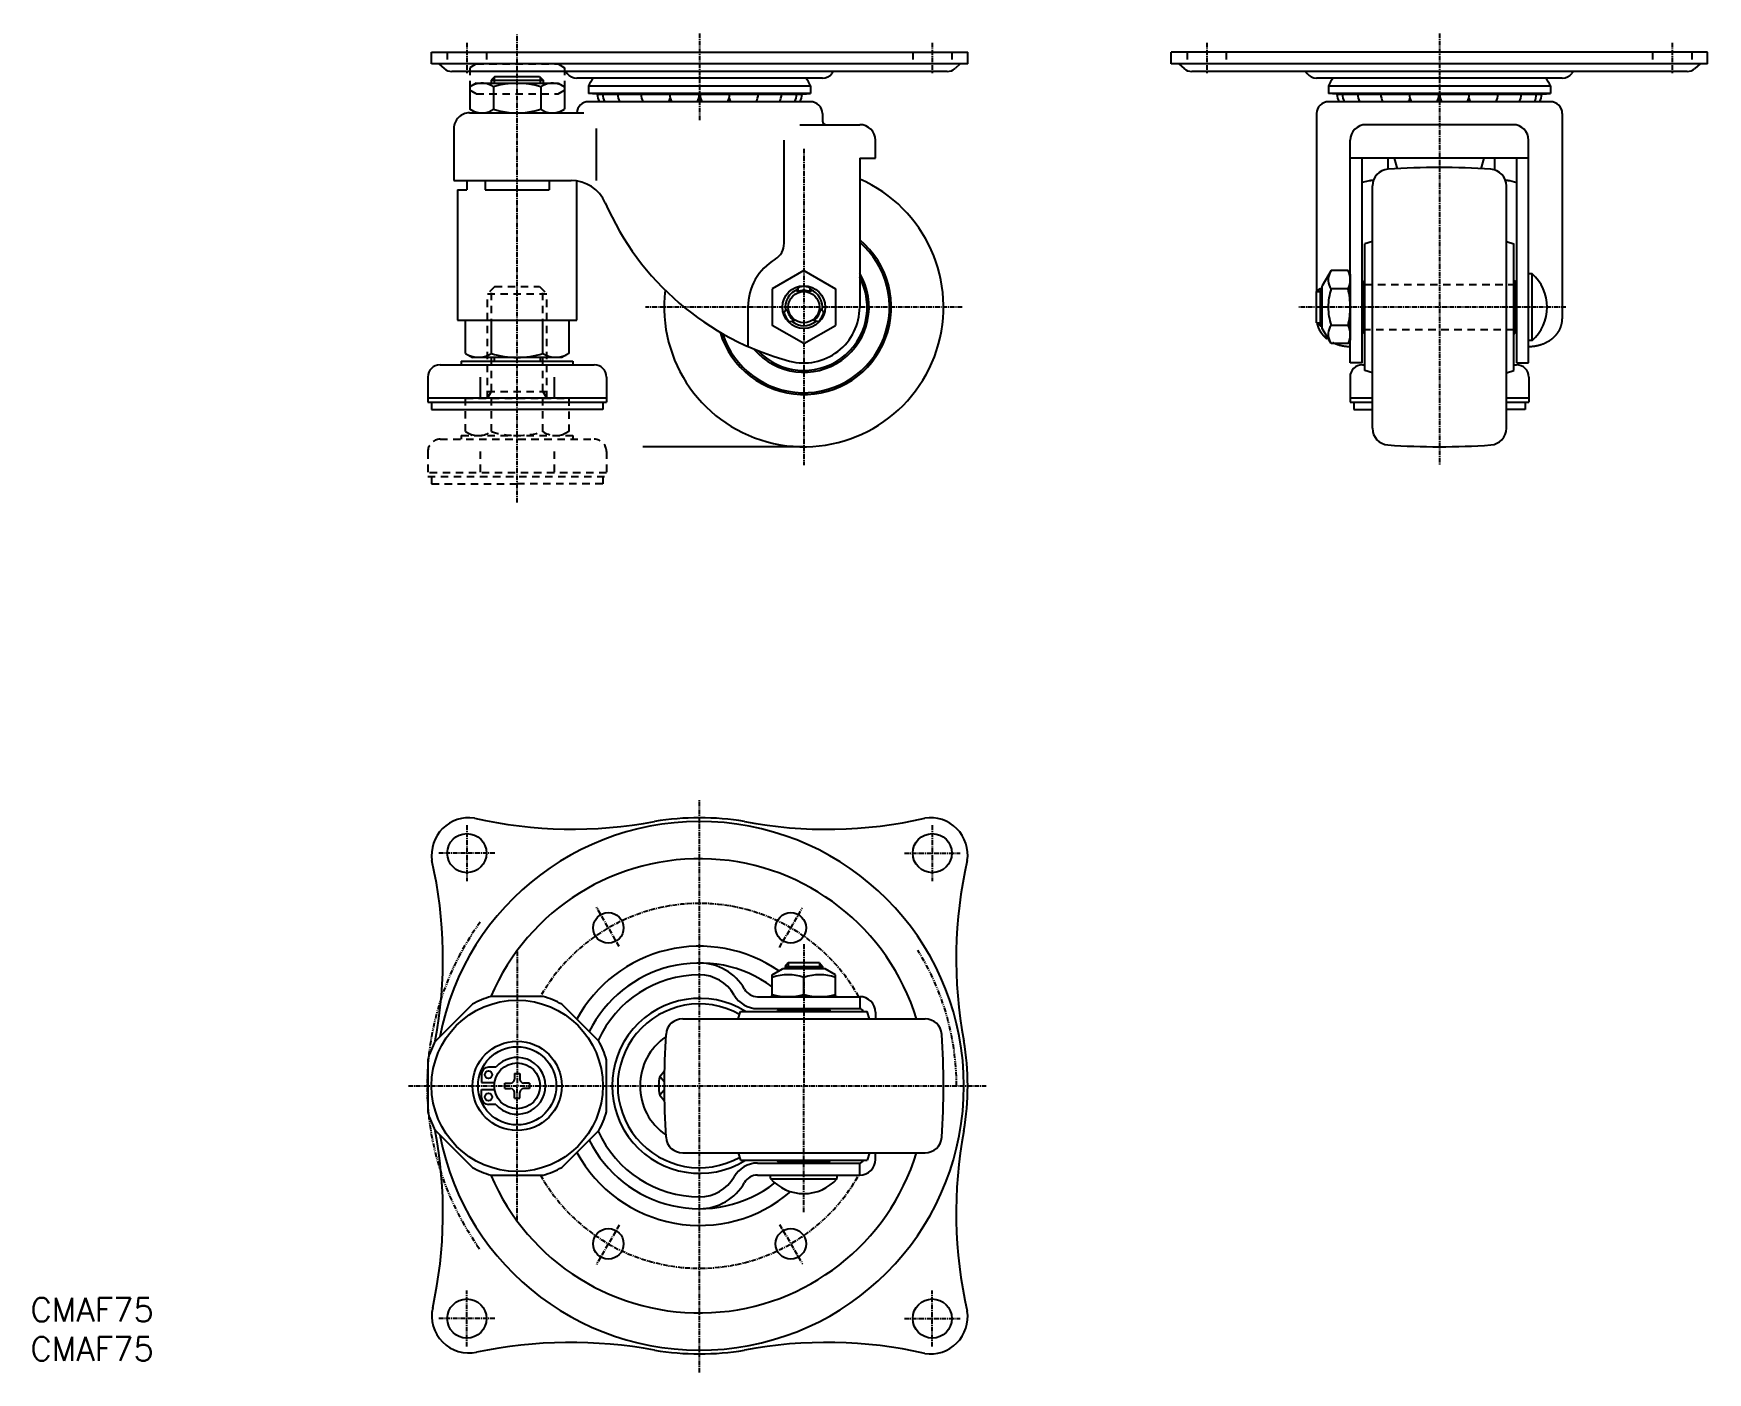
# Model space of a CAD drawing. Extents: x -66 to 383, y -109 to 250.
import ezdxf

# ---------------------------------------------------------------- set-up
doc = ezdxf.new("R2010")
doc.units = 0
for name, pattern in [('CENTER', [2, 1.25, -0.25, 0.25, -0.25]), ('DASHED', [3.5, 2, -1.5]), ('PHANTOM', [2.5, 1.25, -0.25, 0.25, -0.25, 0.25, -0.25])]:
    doc.linetypes.add(name, pattern=pattern)
doc.layers.get('0').update_dxf_attribs({"linetype": 'CONTINUOUS'})
doc.layers.add('CENTER', color=1, linetype='CENTER')
doc.styles.get("Standard").update_dxf_attribs({"font": 'txt.shx', "bigfont": 'bigfont.shx'})

msp = doc.modelspace()

# ---------------------------------------------------------------- linework, layer by layer
at = {"color": 7, "linetype": 'CONTINUOUS'}
for p, q in [((40.48, 242.27), (40.48, 245.47)), ((40.48, 245.47), (184.48, 245.47)), ((184.48, 242.27), (184.48, 245.47)), ((383.17, 245.47), (239.17, 245.47)), ((239.17, 242.27), (239.17, 245.47)), ((383.17, 242.27), (383.17, 245.47)), ((184.48, 242.27), (40.48, 242.27)), ((42.48, 242.27), (43.89, 241.05)), ((178.98, 240.27), (45.98, 240.27)), ((57.48, 238.93), (56.48, 237.93)), ((57.48, 238.93), (69.48, 238.93)), ((69.48, 238.93), (70.48, 237.93)), ((76.52, 240.27), (76.95, 239.71)), ((145.48, 238.47), (79.48, 238.47)), ((148.44, 240.27), (148.02, 239.71)), ((182.48, 242.27), (181.08, 241.05)), ((383.17, 242.27), (239.17, 242.27)), ((241.17, 242.27), (242.58, 241.05)), ((377.67, 240.27), (244.67, 240.27)), ((275.21, 240.27), (275.64, 239.71)), ((344.17, 238.47), (278.17, 238.47)), ((347.13, 240.27), (346.71, 239.71)), ((381.17, 242.27), (379.77, 241.05)), ((52.51, 237.13), (50.78, 236.13)), ((50.78, 236.13), (50.78, 230.13)), ((52.51, 237.13), (74.46, 237.13)), ((56.48, 237.93), (56.48, 237.13)), ((57.13, 236.13), (57.13, 230.13)), ((69.83, 236.13), (69.83, 230.13)), ((70.48, 237.93), (70.48, 237.13)), ((74.46, 237.13), (74.48, 237.13)), ((74.46, 237.13), (76.19, 236.13)), ((76.19, 236.13), (76.19, 230.13)), ((82.68, 236.43), (142.28, 236.43)), ((82.68, 236.43), (82.68, 234.32)), ((142.28, 234.32), (82.68, 234.32)), ((84.79, 234.17), (82.68, 234.32)), ((84.79, 234.17), (140.17, 234.17)), ((140.17, 234.17), (142.28, 234.32)), ((142.28, 236.43), (142.28, 234.32)), ((281.37, 236.43), (340.97, 236.43)), ((281.37, 236.43), (281.37, 234.32)), ((340.97, 234.32), (281.37, 234.32)), ((283.48, 234.17), (281.37, 234.32)), ((283.48, 234.17), (338.86, 234.17)), ((338.86, 234.17), (340.97, 234.32)), ((340.97, 236.43), (340.97, 234.32)), ((52.51, 229.13), (50.78, 230.13)), ((74.46, 229.13), (76.19, 230.13)), ((142.28, 232.13), (82.68, 232.13)), ((104.72, 232.63), (104.42, 232.63)), ((112.88, 232.63), (112.09, 232.63)), ((112.48, 233.17), (112.26, 233.17)), ((112.48, 233.17), (112.71, 233.17)), ((120.55, 232.63), (120.25, 232.63)), ((340.97, 232.13), (281.37, 232.13)), ((303.4, 232.63), (303.11, 232.63)), ((311.57, 232.63), (310.78, 232.63)), ((311.17, 233.17), (310.95, 233.17)), ((311.17, 233.17), (311.39, 233.17)), ((319.24, 232.63), (318.94, 232.63)), ((46.48, 224.97), (46.48, 210.97)), ((50.68, 229.13), (81.41, 229.13)), ((84.82, 210.97), (84.82, 224.97)), ((139.39, 225.97), (155.48, 225.97)), ((145.48, 228.93), (145.48, 226.97)), ((278.17, 228.93), (278.17, 181.19)), ((330.92, 225.97), (291.42, 225.97)), ((344.17, 228.93), (344.17, 173.79)), ((135.19, 194.11), (135.19, 221.77)), ((159.68, 216.97), (159.68, 221.77)), ((287.22, 161.97), (287.22, 221.77)), ((335.12, 161.97), (335.12, 221.77)), ((155.48, 216.97), (155.48, 176.97)), ((155.48, 216.97), (159.68, 216.97)), ((335.12, 216.97), (287.22, 216.97)), ((290.42, 161.97), (290.42, 216.97)), ((297.37, 213.99), (297.37, 216.97)), ((299.93, 214.15), (299.13, 216.97)), ((322.41, 214.15), (323.22, 216.97)), ((325.97, 216.97), (325.97, 213.92)), ((331.92, 161.97), (331.92, 216.97)), ((46.48, 210.97), (77.98, 210.97)), ((47.48, 208.47), (47.48, 173.47)), ((47.48, 208.47), (49.98, 208.47)), ((49.98, 210.97), (49.98, 208.47)), ((54.9, 210.97), (54.9, 208.47)), ((54.9, 208.47), (72.07, 208.47)), ((72.07, 210.97), (72.07, 208.47)), ((79.48, 173.47), (79.48, 210.85)), ((293.17, 144.43), (293.17, 209.5)), ((329.17, 144.43), (329.17, 209.5)), ((293.17, 194.63), (291.17, 193.97)), ((291.17, 159.97), (291.17, 193.97)), ((329.17, 194.63), (331.17, 193.97)), ((331.17, 159.97), (331.17, 193.97)), ((140.48, 186.78), (131.98, 181.87)), ((140.48, 186.78), (148.98, 181.87)), ((282.07, 186.78), (279.72, 182.72)), ((286.64, 186.78), (282.07, 186.78)), ((287.22, 185.78), (286.64, 186.78)), ((287.22, 185.78), (287.22, 168.16)), ((336.09, 185.93), (335.12, 185.93)), ((336.12, 168.02), (336.12, 185.91)), ((131.98, 181.87), (131.98, 172.06)), ((138.73, 181.65), (138.98, 182.26)), ((138.98, 182.26), (138.73, 181.11)), ((138.73, 181.11), (138.73, 181.65)), ((141.98, 182.26), (142.23, 181.65)), ((141.98, 182.26), (142.23, 181.11)), ((142.23, 181.65), (142.23, 181.11)), ((148.98, 181.87), (148.98, 172.06)), ((278.12, 181.15), (279.12, 181.97)), ((278.12, 172.78), (278.12, 181.15)), ((279.12, 181.97), (279.12, 171.97)), ((279.12, 181.97), (279.72, 181.97)), ((279.72, 171.22), (279.72, 182.72)), ((286.64, 181.87), (282.07, 181.87)), ((290.42, 182.97), (290.67, 182.97)), ((290.67, 183.77), (290.92, 184.02)), ((290.67, 170.17), (290.67, 183.77)), ((291.17, 184.02), (290.92, 184.02)), ((331.17, 184.02), (331.42, 184.02)), ((331.67, 183.77), (331.42, 184.02)), ((331.67, 170.17), (331.67, 183.77)), ((331.67, 182.97), (331.92, 182.97)), ((125.48, 176.97), (125.48, 166.39)), ((135.15, 175.62), (136.02, 176.41)), ((135.15, 175.62), (135.55, 176.14)), ((135.55, 176.14), (136.02, 176.41)), ((144.95, 176.41), (145.41, 176.14)), ((145.82, 175.62), (144.95, 176.41)), ((145.41, 176.14), (145.82, 175.62)), ((47.48, 173.47), (79.48, 173.47)), ((49.63, 164.54), (49.63, 173.47)), ((56.56, 164.54), (56.56, 173.47)), ((70.41, 164.54), (70.41, 173.47)), ((77.34, 173.47), (77.34, 164.54)), ((140.48, 167.15), (131.98, 172.06)), ((136.65, 173.02), (137.77, 173.38)), ((137.3, 173.11), (136.65, 173.02)), ((137.77, 173.38), (137.3, 173.11)), ((140.48, 167.15), (148.98, 172.06)), ((143.66, 173.11), (143.2, 173.38)), ((144.32, 173.02), (143.2, 173.38)), ((144.32, 173.02), (143.66, 173.11)), ((278.12, 172.78), (279.12, 171.97)), ((279.12, 171.97), (279.72, 171.97)), ((282.07, 167.15), (279.72, 171.22)), ((286.64, 172.06), (282.07, 172.06)), ((290.67, 170.97), (290.42, 170.97)), ((331.92, 170.97), (331.67, 170.97)), ((286.64, 167.15), (282.07, 167.15)), ((287.22, 168.16), (286.64, 167.15)), ((290.67, 170.17), (290.92, 169.92)), ((291.17, 169.92), (290.92, 169.92)), ((331.17, 169.92), (331.42, 169.92)), ((331.67, 170.17), (331.42, 169.92)), ((336.09, 168), (335.12, 168)), ((48.48, 162.47), (78.48, 162.47)), ((48.48, 162.47), (48.48, 161.47)), ((49.63, 164.54), (51.48, 163.47)), ((75.48, 163.47), (51.48, 163.47)), ((57.33, 163.47), (57.33, 162.47)), ((69.63, 163.47), (69.63, 162.47)), ((77.34, 164.54), (75.48, 163.47)), ((78.48, 162.47), (78.48, 161.47)), ((290.42, 161.97), (287.22, 161.97)), ((331.92, 161.97), (335.12, 161.97)), ((39.48, 158.17), (39.48, 151.47)), ((42.78, 161.47), (84.18, 161.47)), ((53.54, 158.17), (53.54, 152.47)), ((73.42, 158.17), (73.42, 152.47)), ((87.48, 158.17), (87.48, 151.47)), ((287.17, 158.17), (287.17, 151.47)), ((290.47, 161.47), (291.17, 161.47)), ((293.17, 159.3), (291.17, 159.97)), ((329.17, 159.3), (331.17, 159.97)), ((331.17, 161.47), (331.87, 161.47)), ((335.17, 158.17), (335.17, 151.47)), ((87.48, 152.47), (39.48, 152.47)), ((39.48, 151.47), (87.48, 151.47)), ((40.48, 151.47), (40.48, 149.47)), ((40.48, 149.47), (63.48, 149.47)), ((86.46, 149.47), (63.48, 149.47)), ((86.46, 151.47), (86.46, 149.47)), ((293.17, 152.47), (287.17, 152.47)), ((287.17, 151.47), (293.17, 151.47)), ((288.17, 151.47), (288.17, 149.47)), ((288.17, 149.47), (293.17, 149.47)), ((335.17, 152.47), (329.17, 152.47)), ((329.17, 151.47), (335.17, 151.47)), ((334.17, 149.47), (329.17, 149.47)), ((334.17, 151.47), (334.17, 149.47)), ((140.48, 139.47), (97.26, 139.47)), ((136.3, 0.85), (135.48, -0.15)), ((144.67, 0.85), (136.3, 0.85)), ((144.67, 0.85), (145.48, -0.15)), ((131.98, -2.34), (134.73, -0.75)), ((131.98, -8.25), (131.98, -2.34)), ((146.23, -0.75), (134.73, -0.75)), ((135.48, -0.15), (145.48, -0.15)), ((135.48, -0.15), (135.48, -0.75)), ((140.48, -7.67), (140.48, -3.1)), ((145.48, -0.15), (145.48, -0.75)), ((148.98, -2.34), (146.23, -0.75)), ((148.98, -8.25), (148.98, -2.34)), ((128.02, -8.25), (155.48, -8.25)), ((149.45, -8.25), (131.51, -8.25)), ((155.48, -8.25), (155.48, -11.45)), ((122.82, -14.2), (123.48, -12.2)), ((123.48, -12.2), (157.48, -12.2)), ((128.02, -11.45), (155.48, -11.45)), ((133.68, -11.7), (133.43, -11.95)), ((133.43, -12.2), (133.43, -11.95)), ((133.68, -11.7), (147.28, -11.7)), ((134.48, -11.45), (134.48, -11.7)), ((134.48, -11.45), (134.48, -11.7)), ((146.48, -11.45), (146.48, -11.7)), ((146.48, -11.45), (146.48, -11.7)), ((146.48, -11.45), (146.48, -11.7)), ((146.48, -11.45), (146.48, -11.7)), ((147.28, -11.7), (147.53, -11.95)), ((147.53, -12.2), (147.53, -11.95)), ((158.15, -14.2), (157.48, -12.2)), ((159.68, -12.45), (159.68, -14.2)), ((107.95, -14.2), (173.02, -14.2)), ((53.92, -29.08), (53.92, -31.27)), ((53.92, -31.27), (57.41, -31.27)), ((57.73, -27.2), (55.8, -27.2)), ((60.18, -31.45), (61.73, -31.45)), ((60.18, -32.95), (60.18, -31.45)), ((62.73, -28.9), (62.73, -30.45)), ((62.73, -28.9), (64.23, -28.9)), ((64.23, -28.9), (64.23, -30.45)), ((66.78, -31.45), (65.23, -31.45)), ((66.78, -31.45), (66.78, -32.95)), ((101.77, -29.7), (103.01, -28.28)), ((102.99, -31.08), (101.77, -29.7)), ((103.03, -28.11), (103.01, -28.28)), ((103.01, -28.28), (103.02, -28.28)), ((53.92, -33.14), (57.41, -33.14)), ((53.92, -35.33), (53.92, -33.14)), ((60.18, -32.95), (61.73, -32.95)), ((62.73, -35.5), (62.73, -33.95)), ((62.73, -35.5), (64.23, -35.5)), ((64.23, -35.5), (64.23, -33.95)), ((66.78, -32.95), (65.23, -32.95)), ((102.99, -33.33), (101.77, -34.7)), ((101.77, -34.7), (103.01, -36.13)), ((57.73, -37.2), (55.8, -37.2)), ((103.01, -36.13), (103.02, -36.12)), ((103.03, -36.3), (103.01, -36.13)), ((107.95, -50.2), (173.02, -50.2)), ((122.82, -50.2), (123.48, -52.2)), ((123.48, -52.2), (157.48, -52.2)), ((128.02, -52.95), (155.48, -52.95)), ((133.43, -52.2), (133.43, -52.45)), ((133.68, -52.7), (133.43, -52.45)), ((133.68, -52.7), (147.28, -52.7)), ((134.48, -52.95), (134.48, -52.7)), ((134.48, -52.95), (134.48, -52.7)), ((146.48, -52.95), (146.48, -52.7)), ((146.48, -52.95), (146.48, -52.7)), ((146.48, -52.95), (146.48, -52.7)), ((146.48, -52.95), (146.48, -52.7)), ((147.28, -52.7), (147.53, -52.45)), ((147.53, -52.2), (147.53, -52.45)), ((155.48, -56.15), (155.48, -52.95)), ((158.15, -50.2), (157.48, -52.2)), ((159.68, -51.95), (159.68, -50.2)), ((128.02, -56.15), (155.48, -56.15)), ((131.51, -57.13), (131.51, -56.15)), ((131.54, -57.15), (149.43, -57.15)), ((149.45, -57.13), (149.45, -56.15))]:
    msp.add_line(p, q, dxfattribs=at)
at = {"color": 3, "linetype": 'DASHED'}
for p, q in [((44.73, 245.47), (44.73, 242.27)), ((55.23, 245.47), (55.23, 242.27)), ((169.73, 245.47), (169.73, 242.27)), ((180.23, 245.47), (180.23, 242.27)), ((243.42, 245.47), (243.42, 242.27)), ((253.92, 245.47), (253.92, 242.27)), ((368.42, 245.47), (368.42, 242.27)), ((378.92, 245.47), (378.92, 242.27)), ((52.51, 242.27), (50.78, 241.27)), ((50.78, 241.27), (50.78, 235.26)), ((52.51, 242.27), (74.46, 242.27)), ((74.46, 242.27), (76.19, 241.27)), ((76.19, 241.27), (76.19, 235.26)), ((52.51, 234.27), (50.78, 235.26)), ((52.51, 234.27), (74.46, 234.27)), ((74.46, 234.27), (76.19, 235.26)), ((57.48, 182.47), (55.48, 180.47)), ((71.48, 180.47), (55.48, 180.47)), ((55.48, 152.47), (55.48, 180.47)), ((56.57, 154.34), (56.57, 181.55)), ((57.48, 182.47), (69.48, 182.47)), ((69.48, 182.47), (71.48, 180.47)), ((70.4, 154.34), (70.4, 181.55)), ((71.48, 152.47), (71.48, 180.47)), ((331.67, 182.97), (290.67, 182.97)), ((290.67, 170.97), (331.67, 170.97)), ((55.48, 154.34), (71.48, 154.34)), ((55.48, 152.47), (56.57, 154.34)), ((71.48, 152.47), (70.4, 154.34)), ((49.63, 152.47), (77.34, 152.47)), ((49.63, 143.54), (49.63, 152.47)), ((56.56, 143.54), (56.56, 152.47)), ((70.41, 143.54), (70.41, 152.47)), ((77.34, 152.47), (77.34, 143.54)), ((42.78, 141.47), (84.18, 141.47)), ((48.48, 142.47), (78.48, 142.47)), ((48.48, 142.47), (48.48, 141.47)), ((49.63, 143.54), (51.48, 142.47)), ((77.34, 143.54), (75.48, 142.47)), ((78.48, 142.47), (78.48, 141.47)), ((39.48, 138.17), (39.48, 131.47)), ((53.54, 138.17), (53.54, 132.47)), ((73.42, 138.17), (73.42, 132.47)), ((87.48, 138.17), (87.48, 131.47)), ((87.48, 132.47), (39.48, 132.47)), ((39.48, 131.47), (87.48, 131.47)), ((40.5, 131.47), (40.5, 129.47)), ((86.46, 131.47), (86.46, 129.47)), ((40.5, 129.47), (63.48, 129.47)), ((86.46, 129.47), (63.48, 129.47))]:
    msp.add_line(p, q, dxfattribs=at)
at = {"color": 3, "linetype": 'CONTINUOUS'}
for p, q in [((57.3, 238.74), (57.3, 237.13)), ((69.67, 238.74), (69.67, 237.13)), ((56.48, 237.93), (70.48, 237.93)), ((278.12, 181.15), (279.72, 181.15)), ((278.12, 172.78), (279.72, 172.78)), ((140.48, 139.47), (97.26, 139.47)), ((136.3, 0.85), (136.3, -0.75)), ((144.67, 0.85), (144.67, -0.75))]:
    msp.add_line(p, q, dxfattribs=at)
at = {"color": 7, "linetype": 'CONTINUOUS'}
for points in [[(70.48, -8.2), (56.48, -8.2)], [(51.46, -10.28), (41.56, -20.18)], [(85.4, -20.18), (75.5, -10.28)], [(39.48, -25.2), (39.48, -39.2)], [(87.48, -39.2), (87.48, -25.2)], [(41.56, -44.22), (51.46, -54.12)], [(75.5, -54.12), (85.4, -44.22)], [(56.48, -56.2), (70.48, -56.2)]]:
    msp.add_lwpolyline(points, dxfattribs=at)
for points in [[(293.42, 210.97, 0), (293.24, 210.97, 0), (293.23, 210.97, 0), (293.23, 210.97, 0), (293.22, 210.97, 0), (293.21, 210.97, 0), (293.2, 210.97, 0), (293.2, 210.97, 0), (293.19, 210.97, 0), (293.18, 210.97, 0), (293.17, 210.97, 0), (293.17, 210.97, 0), (293.16, 210.97, 0), (293.15, 210.97, 0), (293.14, 210.97, 0), (293.13, 210.97, 0), (293.13, 210.97, 0), (293.12, 210.97, 0), (293.11, 210.97, 0), (293.11, 210.97, 0), (293.1, 210.97, 0), (293.09, 210.97, 0), (293.08, 210.97, 0), (293.07, 210.97, 0), (293.07, 210.96, 0), (293.06, 210.96, 0), (293.05, 210.96, 0), (293.04, 210.96, 0), (293.04, 210.96, 0), (293.03, 210.96, 0), (293.02, 210.96, 0), (293.01, 210.96, 0), (293.01, 210.96, 0), (293, 210.96, 0), (292.99, 210.96, 0), (292.98, 210.96, 0), (292.98, 210.96, 0), (292.97, 210.96, 0), (292.96, 210.96, 0), (292.95, 210.96, 0), (292.94, 210.96, 0), (292.94, 210.96, 0), (292.93, 210.96, 0), (292.92, 210.96, 0), (292.92, 210.96, 0), (292.91, 210.96, 0), (292.9, 210.96, 0), (292.89, 210.96, 0), (292.88, 210.96, 0), (292.88, 210.95, 0), (292.87, 210.95, 0), (292.86, 210.95, 0), (292.85, 210.95, 0), (292.85, 210.95, 0), (292.84, 210.95, 0), (292.83, 210.95, 0), (292.82, 210.95, 0), (292.82, 210.95, 0), (292.81, 210.95, 0), (292.8, 210.95, 0), (292.79, 210.95, 0), (292.79, 210.95, 0), (292.78, 210.94, 0), (292.77, 210.94, 0), (292.76, 210.94, 0), (292.75, 210.94, 0), (292.75, 210.94, 0), (292.74, 210.94, 0), (292.73, 210.94, 0), (292.73, 210.94, 0), (292.72, 210.94, 0), (292.71, 210.94, 0), (292.7, 210.94, 0), (292.69, 210.94, 0), (292.69, 210.94, 0), (292.68, 210.93, 0), (292.67, 210.93, 0), (292.66, 210.93, 0), (292.66, 210.93, 0), (292.65, 210.93, 0), (292.64, 210.93, 0), (292.63, 210.93, 0), (292.63, 210.93, 0), (292.62, 210.93, 0), (292.61, 210.92, 0), (292.6, 210.92, 0), (292.6, 210.92, 0), (292.59, 210.92, 0), (292.58, 210.92, 0), (292.57, 210.92, 0), (292.56, 210.92, 0), (292.56, 210.92, 0), (292.55, 210.91, 0), (292.54, 210.91, 0), (292.54, 210.91, 0), (292.53, 210.91, 0), (292.52, 210.91, 0), (292.51, 210.91, 0), (292.5, 210.91, 0), (292.5, 210.9, 0), (292.49, 210.9, 0), (292.48, 210.9, 0), (292.47, 210.9, 0), (292.47, 210.9, 0), (292.46, 210.9, 0), (292.45, 210.9, 0), (292.44, 210.9, 0), (292.44, 210.89, 0), (292.43, 210.89, 0), (292.42, 210.89, 0), (292.41, 210.89, 0), (292.41, 210.89, 0), (292.4, 210.89, 0), (292.39, 210.88, 0), (292.38, 210.88, 0), (292.38, 210.88, 0), (292.37, 210.88, 0), (292.36, 210.88, 0), (292.35, 210.88, 0), (292.35, 210.88, 0), (292.34, 210.87, 0), (292.33, 210.87, 0), (292.32, 210.87, 0), (292.31, 210.87, 0), (292.31, 210.87, 0), (292.3, 210.86, 0), (292.29, 210.86, 0), (292.29, 210.86, 0), (290.42, 210.4, 0)], [(331.92, 210.33, 0), (330.06, 210.86, 0), (330.05, 210.86, 0), (330.04, 210.86, 0), (330.04, 210.87, 0), (330.03, 210.87, 0), (330.02, 210.87, 0), (330.01, 210.87, 0), (330.01, 210.87, 0), (330, 210.88, 0), (329.99, 210.88, 0), (329.98, 210.88, 0), (329.98, 210.88, 0), (329.97, 210.88, 0), (329.96, 210.88, 0), (329.95, 210.88, 0), (329.95, 210.89, 0), (329.94, 210.89, 0), (329.93, 210.89, 0), (329.92, 210.89, 0), (329.92, 210.89, 0), (329.91, 210.89, 0), (329.9, 210.9, 0), (329.89, 210.9, 0), (329.88, 210.9, 0), (329.88, 210.9, 0), (329.87, 210.9, 0), (329.86, 210.9, 0), (329.86, 210.9, 0), (329.85, 210.9, 0), (329.84, 210.91, 0), (329.83, 210.91, 0), (329.82, 210.91, 0), (329.82, 210.91, 0), (329.81, 210.91, 0), (329.8, 210.91, 0), (329.79, 210.91, 0), (329.79, 210.92, 0), (329.78, 210.92, 0), (329.77, 210.92, 0), (329.76, 210.92, 0), (329.76, 210.92, 0), (329.75, 210.92, 0), (329.74, 210.92, 0), (329.73, 210.92, 0), (329.73, 210.93, 0), (329.72, 210.93, 0), (329.71, 210.93, 0), (329.7, 210.93, 0), (329.69, 210.93, 0), (329.69, 210.93, 0), (329.68, 210.93, 0), (329.67, 210.93, 0), (329.67, 210.93, 0), (329.66, 210.94, 0), (329.65, 210.94, 0), (329.64, 210.94, 0), (329.63, 210.94, 0), (329.63, 210.94, 0), (329.62, 210.94, 0), (329.61, 210.94, 0), (329.6, 210.94, 0), (329.6, 210.94, 0), (329.59, 210.94, 0), (329.58, 210.94, 0), (329.57, 210.94, 0), (329.57, 210.94, 0), (329.56, 210.95, 0), (329.55, 210.95, 0), (329.54, 210.95, 0), (329.54, 210.95, 0), (329.53, 210.95, 0), (329.52, 210.95, 0), (329.51, 210.95, 0), (329.5, 210.95, 0), (329.5, 210.95, 0), (329.49, 210.95, 0), (329.48, 210.95, 0), (329.48, 210.95, 0), (329.47, 210.95, 0), (329.46, 210.96, 0), (329.45, 210.96, 0), (329.44, 210.96, 0), (329.44, 210.96, 0), (329.43, 210.96, 0), (329.42, 210.96, 0), (329.41, 210.96, 0), (329.41, 210.96, 0), (329.4, 210.96, 0), (329.39, 210.96, 0), (329.38, 210.96, 0), (329.38, 210.96, 0), (329.37, 210.96, 0), (329.36, 210.96, 0), (329.35, 210.96, 0), (329.35, 210.96, 0), (329.34, 210.96, 0), (329.33, 210.96, 0), (329.32, 210.96, 0), (329.31, 210.96, 0), (329.31, 210.96, 0), (329.3, 210.96, 0), (329.29, 210.96, 0), (329.29, 210.96, 0), (329.28, 210.96, 0), (329.27, 210.97, 0), (329.26, 210.97, 0), (329.25, 210.97, 0), (329.25, 210.97, 0), (329.24, 210.97, 0), (329.23, 210.97, 0), (329.22, 210.97, 0), (329.22, 210.97, 0), (329.21, 210.97, 0), (329.2, 210.97, 0), (329.19, 210.97, 0), (329.19, 210.97, 0), (329.18, 210.97, 0), (329.17, 210.97, 0), (329.16, 210.97, 0), (329.16, 210.97, 0), (329.15, 210.97, 0), (329.14, 210.97, 0), (329.13, 210.97, 0), (329.12, 210.97, 0), (329.12, 210.97, 0), (329.11, 210.97, 0), (329.1, 210.97, 0), (328.93, 210.97, 0)], [(278.28, 172.65, 0), (278.29, 172.62, 0), (278.3, 172.58, 0), (278.3, 172.54, 0), (278.31, 172.5, 0), (278.32, 172.46, 0), (278.33, 172.42, 0), (278.34, 172.38, 0), (278.35, 172.34, 0), (278.36, 172.3, 0), (278.37, 172.26, 0), (278.38, 172.22, 0), (278.39, 172.19, 0), (278.4, 172.15, 0), (278.41, 172.11, 0), (278.42, 172.07, 0), (278.43, 172.03, 0), (278.44, 171.99, 0), (278.46, 171.95, 0), (278.47, 171.91, 0), (278.48, 171.88, 0), (278.49, 171.84, 0), (278.51, 171.8, 0), (278.52, 171.76, 0), (278.53, 171.72, 0), (278.55, 171.68, 0), (278.56, 171.64, 0), (278.57, 171.61, 0), (278.59, 171.57, 0), (278.61, 171.53, 0), (278.62, 171.49, 0), (278.63, 171.45, 0), (278.65, 171.42, 0), (278.67, 171.38, 0), (278.68, 171.34, 0), (278.7, 171.3, 0), (278.71, 171.26, 0), (278.73, 171.23, 0), (278.75, 171.19, 0), (278.77, 171.15, 0), (278.78, 171.12, 0), (278.8, 171.08, 0), (278.82, 171.04, 0), (278.84, 171, 0), (278.86, 170.97, 0), (278.88, 170.93, 0), (278.89, 170.89, 0), (278.91, 170.86, 0), (278.93, 170.82, 0), (278.95, 170.78, 0), (278.97, 170.75, 0), (278.99, 170.71, 0), (279.01, 170.68, 0), (279.03, 170.64, 0), (279.06, 170.6, 0), (279.08, 170.57, 0), (279.1, 170.53, 0), (279.12, 170.5, 0), (279.14, 170.46, 0), (279.16, 170.42, 0), (279.19, 170.39, 0), (279.21, 170.35, 0), (279.23, 170.32, 0), (279.25, 170.28, 0), (279.28, 170.25, 0), (279.3, 170.21, 0), (279.32, 170.18, 0), (279.35, 170.14, 0), (279.37, 170.11, 0), (279.4, 170.07, 0), (279.42, 170.04, 0), (279.45, 170, 0), (279.47, 169.97, 0), (279.5, 169.94, 0), (279.52, 169.9, 0), (279.55, 169.87, 0), (279.57, 169.83, 0), (279.6, 169.8, 0), (279.63, 169.77, 0), (279.65, 169.73, 0), (279.68, 169.7, 0), (279.71, 169.67, 0), (279.74, 169.63, 0), (279.76, 169.6, 0), (279.79, 169.57, 0), (279.82, 169.53, 0), (279.85, 169.5, 0), (279.88, 169.47, 0), (279.9, 169.44, 0), (279.93, 169.41, 0), (279.96, 169.37, 0), (279.99, 169.34, 0), (280.02, 169.31, 0), (280.05, 169.28, 0), (280.08, 169.25, 0), (280.11, 169.21, 0), (280.14, 169.18, 0), (280.17, 169.15, 0), (280.2, 169.12, 0), (280.23, 169.09, 0), (280.26, 169.06, 0), (280.3, 169.03, 0), (280.33, 169, 0), (280.36, 168.97, 0), (280.39, 168.94, 0), (280.42, 168.91, 0), (280.46, 168.88, 0), (280.49, 168.85, 0), (280.52, 168.82, 0), (280.55, 168.79, 0), (280.59, 168.76, 0), (280.62, 168.73, 0), (280.65, 168.7, 0), (280.69, 168.67, 0), (280.72, 168.64, 0), (280.76, 168.62, 0), (280.79, 168.59, 0), (280.82, 168.56, 0), (280.86, 168.53, 0), (280.89, 168.5, 0)], [(335.12, 166.39, 0), (335.23, 166.39, 0), (335.34, 166.4, 0), (335.45, 166.4, 0), (335.57, 166.4, 0), (335.68, 166.41, 0), (335.79, 166.41, 0), (335.9, 166.42, 0), (336.01, 166.43, 0), (336.12, 166.44, 0), (336.23, 166.45, 0), (336.34, 166.46, 0), (336.45, 166.47, 0), (336.56, 166.49, 0), (336.67, 166.5, 0), (336.78, 166.52, 0), (336.89, 166.54, 0), (337, 166.55, 0), (337.11, 166.57, 0), (337.21, 166.59, 0), (337.32, 166.62, 0), (337.43, 166.64, 0), (337.54, 166.66, 0), (337.64, 166.69, 0), (337.75, 166.71, 0), (337.86, 166.74, 0), (337.96, 166.77, 0), (338.07, 166.8, 0), (338.17, 166.83, 0), (338.27, 166.86, 0), (338.38, 166.89, 0), (338.48, 166.92, 0), (338.58, 166.96, 0), (338.69, 166.99, 0), (338.79, 167.03, 0), (338.89, 167.06, 0), (338.99, 167.1, 0), (339.09, 167.14, 0), (339.19, 167.18, 0), (339.29, 167.22, 0), (339.39, 167.27, 0), (339.49, 167.31, 0), (339.58, 167.35, 0), (339.68, 167.4, 0), (339.77, 167.45, 0), (339.87, 167.49, 0), (339.96, 167.54, 0), (340.06, 167.59, 0), (340.15, 167.64, 0), (340.24, 167.69, 0), (340.33, 167.74, 0), (340.42, 167.79, 0), (340.51, 167.85, 0), (340.6, 167.9, 0), (340.69, 167.96, 0), (340.78, 168.01, 0), (340.86, 168.07, 0), (340.95, 168.13, 0), (341.03, 168.19, 0), (341.12, 168.25, 0), (341.2, 168.31, 0), (341.28, 168.37, 0), (341.36, 168.43, 0), (341.44, 168.5, 0), (341.52, 168.56, 0), (341.6, 168.62, 0), (341.68, 168.69, 0), (341.75, 168.76, 0), (341.83, 168.82, 0), (341.9, 168.89, 0), (341.98, 168.96, 0), (342.05, 169.03, 0), (342.12, 169.1, 0), (342.19, 169.17, 0), (342.26, 169.24, 0), (342.32, 169.31, 0), (342.39, 169.38, 0), (342.46, 169.46, 0), (342.52, 169.53, 0), (342.58, 169.6, 0), (342.65, 169.68, 0), (342.71, 169.76, 0), (342.77, 169.83, 0), (342.83, 169.91, 0), (342.88, 169.99, 0), (342.94, 170.06, 0), (343, 170.14, 0), (343.05, 170.22, 0), (343.1, 170.3, 0), (343.15, 170.38, 0), (343.21, 170.46, 0), (343.25, 170.54, 0), (343.3, 170.63, 0), (343.35, 170.71, 0), (343.4, 170.79, 0), (343.44, 170.88, 0), (343.48, 170.96, 0), (343.52, 171.04, 0), (343.57, 171.13, 0), (343.61, 171.21, 0), (343.64, 171.3, 0), (343.68, 171.38, 0), (343.71, 171.47, 0), (343.75, 171.56, 0), (343.78, 171.64, 0), (343.81, 171.73, 0), (343.84, 171.82, 0), (343.87, 171.9, 0), (343.9, 171.99, 0), (343.93, 172.08, 0), (343.95, 172.17, 0), (343.98, 172.26, 0), (344, 172.35, 0), (344.02, 172.44, 0), (344.04, 172.53, 0), (344.06, 172.61, 0), (344.07, 172.7, 0), (344.09, 172.79, 0), (344.1, 172.88, 0), (344.12, 172.97, 0), (344.13, 173.06, 0), (344.14, 173.16, 0), (344.15, 173.25, 0), (344.15, 173.34, 0), (344.16, 173.43, 0), (344.17, 173.52, 0), (344.17, 173.61, 0), (344.17, 173.7, 0), (344.17, 173.79, 0)], [(282.56, 167.45, 0), (282.59, 167.43, 0), (282.63, 167.42, 0), (282.66, 167.4, 0), (282.69, 167.39, 0), (282.73, 167.37, 0), (282.76, 167.36, 0), (282.79, 167.34, 0), (282.82, 167.32, 0), (282.86, 167.31, 0), (282.89, 167.29, 0), (282.93, 167.28, 0), (282.96, 167.26, 0), (282.99, 167.25, 0), (283.03, 167.24, 0), (283.06, 167.22, 0), (283.1, 167.21, 0), (283.13, 167.19, 0), (283.16, 167.18, 0), (283.2, 167.16, 0), (283.23, 167.15, 0), (283.27, 167.14, 0), (283.3, 167.12, 0), (283.33, 167.11, 0), (283.37, 167.1, 0), (283.4, 167.08, 0), (283.44, 167.07, 0), (283.47, 167.06, 0), (283.51, 167.04, 0), (283.54, 167.03, 0), (283.58, 167.02, 0), (283.61, 167.01, 0), (283.65, 166.99, 0), (283.68, 166.98, 0), (283.72, 166.97, 0), (283.75, 166.96, 0), (283.79, 166.95, 0), (283.82, 166.93, 0), (283.86, 166.92, 0), (283.9, 166.91, 0), (283.93, 166.9, 0), (283.97, 166.89, 0), (284, 166.88, 0), (284.04, 166.87, 0), (284.07, 166.85, 0), (284.11, 166.84, 0), (284.15, 166.83, 0), (284.18, 166.82, 0), (284.22, 166.81, 0), (284.25, 166.8, 0), (284.29, 166.79, 0), (284.33, 166.78, 0), (284.36, 166.77, 0), (284.4, 166.76, 0), (284.44, 166.75, 0), (284.47, 166.74, 0), (284.51, 166.73, 0), (284.55, 166.72, 0), (284.58, 166.72, 0), (284.62, 166.71, 0), (284.66, 166.7, 0), (284.69, 166.69, 0), (284.73, 166.68, 0), (284.77, 166.67, 0), (284.8, 166.66, 0), (284.84, 166.65, 0), (284.88, 166.65, 0), (284.91, 166.64, 0), (284.95, 166.63, 0), (284.99, 166.62, 0), (285.02, 166.62, 0), (285.06, 166.61, 0), (285.1, 166.6, 0), (285.14, 166.59, 0), (285.17, 166.59, 0), (285.21, 166.58, 0), (285.25, 166.57, 0), (285.29, 166.56, 0), (285.32, 166.56, 0), (285.36, 166.55, 0), (285.4, 166.54, 0), (285.44, 166.54, 0), (285.47, 166.53, 0), (285.51, 166.53, 0), (285.55, 166.52, 0), (285.59, 166.51, 0), (285.62, 166.51, 0), (285.66, 166.5, 0), (285.7, 166.5, 0), (285.74, 166.49, 0), (285.77, 166.49, 0), (285.81, 166.48, 0), (285.85, 166.48, 0), (285.89, 166.47, 0), (285.93, 166.47, 0), (285.96, 166.46, 0), (286, 166.46, 0), (286.04, 166.46, 0), (286.08, 166.45, 0), (286.12, 166.45, 0), (286.15, 166.44, 0), (286.19, 166.44, 0), (286.23, 166.44, 0), (286.27, 166.43, 0), (286.31, 166.43, 0), (286.34, 166.43, 0), (286.38, 166.43, 0), (286.42, 166.42, 0), (286.46, 166.42, 0), (286.5, 166.42, 0), (286.53, 166.41, 0), (286.57, 166.41, 0), (286.61, 166.41, 0), (286.65, 166.41, 0), (286.69, 166.41, 0), (286.73, 166.41, 0), (286.76, 166.4, 0), (286.8, 166.4, 0), (286.84, 166.4, 0), (286.88, 166.4, 0), (286.92, 166.4, 0), (286.95, 166.4, 0), (286.99, 166.4, 0), (287.03, 166.39, 0), (287.07, 166.39, 0), (287.11, 166.39, 0), (287.15, 166.39, 0), (287.18, 166.39, 0), (287.22, 166.39, 0)]]:
    msp.add_polyline3d(points, dxfattribs=at)
for centre, radius in [((140.48, 176.97), 5.75), ((140.48, 176.97), 4.19), ((49.98, 30.3), 5.25), ((174.98, 30.3), 5.25), ((87.98, 10.23), 4.1), ((136.98, 10.23), 4.1), ((63.48, -32.2), 23), ((63.48, -32.2), 12), ((63.48, -32.2), 10.5), ((63.48, -32.2), 6.15), ((55.8, -29.2), 1), ((55.8, -35.2), 1), ((87.98, -74.64), 4.1), ((136.98, -74.64), 4.1), ((49.98, -94.7), 5.25), ((174.98, -94.7), 5.25)]:
    msp.add_circle(centre, radius, dxfattribs=at)
for centre, radius, start, end in [((45.98, 243.47), 3.2, 229.0574, 270), ((79.48, 241.67), 3.2, 217.5861, 270), ((88.98, 233.87), 6.8, 137.4315, 157.8912), ((135.98, 233.87), 6.8, 22.1088, 42.5685), ((145.48, 241.67), 3.2, 270, 322.4139), ((178.98, 243.47), 3.2, 270, 310.9426), ((244.67, 243.47), 3.2, 229.0574, 270), ((278.17, 241.67), 3.2, 217.5861, 270), ((287.67, 233.87), 6.8, 137.4315, 157.8912), ((334.67, 233.87), 6.8, 22.1088, 42.5685), ((344.17, 241.67), 3.2, 270, 322.4139), ((377.67, 243.47), 3.2, 270, 310.9426), ((53.96, 231.58), 5.55, 55.1167, 115.1167), ((63.48, 216.42), 20.71, 72.1448, 107.8552), ((73.01, 231.58), 5.55, 64.8833, 124.8833), ((88.98, 234.1), 3.97, 179.0074, 209.7399), ((90.4, 234.1), 3.97, 179.0074, 209.7399), ((94.48, 234.1), 3.97, 179.0074, 209.7399), ((100.73, 234.1), 3.97, 179.0074, 209.7399), ((108.4, 234.1), 3.97, 179.0074, 209.7399), ((108.4, 234.1), 3.97, 330.2601, 0.9926), ((116.56, 234.1), 3.97, 179.0074, 209.7399), ((116.56, 234.1), 3.97, 330.2601, 0.9926), ((124.23, 234.1), 3.97, 330.2601, 0.9926), ((130.49, 234.1), 3.97, 330.2601, 0.9926), ((134.57, 234.1), 3.97, 330.2601, 0.9926), ((135.98, 234.1), 3.97, 330.2601, 0.9926), ((287.67, 234.1), 3.97, 179.0074, 209.7399), ((289.09, 234.1), 3.97, 179.0074, 209.7399), ((293.17, 234.1), 3.97, 179.0074, 209.7399), ((299.42, 234.1), 3.97, 179.0074, 209.7399), ((307.09, 234.1), 3.97, 179.0074, 209.7399), ((307.09, 234.1), 3.97, 330.2601, 0.9926), ((315.25, 234.1), 3.97, 179.0074, 209.7399), ((315.25, 234.1), 3.97, 330.2601, 0.9926), ((322.92, 234.1), 3.97, 330.2601, 0.9926), ((329.17, 234.1), 3.97, 330.2601, 0.9926), ((333.25, 234.1), 3.97, 330.2601, 0.9926), ((334.67, 234.1), 3.97, 330.2601, 0.9926), ((53.96, 234.68), 5.55, 244.8833, 304.8833), ((63.48, 249.84), 20.71, 252.1448, 287.8552), ((73.01, 234.68), 5.55, 235.1167, 295.1167), ((82.68, 228.93), 3.2, 90, 176.4167), ((100.73, 234.1), 3.97, 330.2601, 345.0624), ((124.23, 234.1), 3.97, 194.9376, 209.7399), ((142.28, 228.93), 3.2, 0, 90), ((281.37, 228.93), 3.2, 90, 180), ((299.42, 234.1), 3.97, 330.2601, 345.0624), ((322.92, 234.1), 3.97, 194.9376, 209.7399), ((340.97, 228.93), 3.2, 0, 90), ((50.65, 224.96), 4.17, 89.5619, 179.9242), ((146.48, 226.97), 1, 180, 270), ((155.48, 221.77), 4.2, 0, 90), ((291.42, 221.77), 4.2, 90, 180), ((330.92, 221.77), 4.2, 0, 90), ((140.48, 176.97), 37.5, 173.0297, 66.4218), ((297.67, 209.5), 4.5, 93.9596, 180), ((311.17, 14.47), 200, 86.0404, 93.9596), ((324.67, 209.5), 4.5, 0, 86.0404), ((77.98, 200.97), 10, 23.5706, 90), ((155.88, 234.96), 75, 203.5706, 255.1265), ((140.48, 176.97), 23.5, 196.6099, 50.335), ((140.48, 176.97), 23, 197.9484, 49.2943), ((130.19, 194.11), 5, 300.9895, 0), ((140.48, 176.97), 15, 120.9895, 180), ((140.48, 176.97), 17.5, 220.0567, 31.0027), ((140.48, 176.97), 17, 223.4449, 28.0725), ((285.65, 184.33), 4.34, 154.3842, 214.3842), ((281.75, 184.33), 5.48, 333.3771, 26.6229), ((281.75, 184.33), 5.48, 333.3771, 26.6229), ((328.12, 176.97), 12, 311.6335, 48.3665), ((140.48, 176.97), 4.5, 67.1146, 112.8854), ((140.48, 176.97), 5.5, 74.1734, 105.8266), ((297.55, 176.97), 16.24, 162.412, 180), ((266.19, 176.97), 21.03, 0, 13.4935), ((266.19, 176.97), 21.03, 0, 13.4935), ((140.48, 176.97), 5.5, 194.1734, 225.8266), ((140.48, 176.97), 4.5, 187.1146, 232.8854), ((140.48, 176.97), 15, 255.1265, 0), ((140.48, 176.97), 4.5, 307.1146, 352.8854), ((140.48, 176.97), 5.5, 314.1734, 345.8266), ((297.55, 176.97), 16.24, 180, 197.588), ((266.19, 176.97), 21.03, 346.5065, 0), ((266.19, 176.97), 21.03, 346.5065, 0), ((285.65, 169.6), 4.34, 145.6158, 205.6158), ((281.75, 169.6), 5.48, 333.3771, 26.6229), ((281.75, 169.6), 5.48, 333.3771, 26.6229), ((53.09, 169.6), 6.13, 244.3842, 304.3842), ((63.48, 186.39), 22.93, 252.412, 287.588), ((73.88, 169.6), 6.13, 235.6158, 295.6158), ((42.78, 158.17), 3.3, 90, 179.9998), ((84.18, 158.17), 3.3, 0.0002, 90.0001), ((290.47, 158.17), 3.3, 90, 179.9998), ((331.87, 158.17), 3.3, 0.0002, 90.0001), ((297.67, 144.43), 4.5, 180, 266.0404), ((324.67, 144.43), 4.5, 273.9596, 0), ((311.17, 339.47), 200, 266.0404, 273.9596), ((50.5, 29.81), 10, 81.4442, 188.5316), ((112.48, -32.2), 71, 190.6932, 169.3068), ((78.37, 155.14), 118.41, 257.1264, 280.7286), ((112.48, -33.2), 73, 80.4804, 99.5196), ((146.63, 155.47), 118.75, 259.2868, 282.8273), ((174.48, 29.8), 10, 351.4335, 98.5665), ((-75.19, 1.94), 118.75, 349.2868, 12.8273), ((112.48, -32.2), 61, 17.1625, 156.8587), ((300.15, 1.94), 118.75, 167.1727, 190.7132), ((112.48, -32.2), 37.5, 55.4447, 151.4963), ((112.48, -32.2), 33, 53.7785, 153.8247), ((112.48, -13.07), 13.86, 29.5602, 90), ((112.48, -32.2), 29.8, 90, 155.9359), ((112.48, -13.07), 10.66, 29.5602, 90), ((136.23, -14.62), 12.28, 69.7438, 110.2562), ((144.73, -14.62), 12.28, 69.7438, 110.2562), ((63.48, -32.2), 25, 106.2602, 118.7398), ((63.48, -32.2), 25, 61.2602, 73.7398), ((112.48, -32.2), 23.5, 58.3276, 301.6724), ((128.02, -4.25), 7.2, 209.5602, 270), ((128.02, -4.25), 4, 209.5602, 270), ((136.23, 7.59), 15.85, 254.4429, 285.5571), ((144.73, 7.59), 15.85, 254.4429, 285.5571), ((155.48, -12.45), 4.2, 0, 90), ((112.48, -32.2), 22, 60.7953, 299.2047), ((112.48, -32.2), 29.8, 43.4656, 44.1316), ((155.48, -12.45), 1, 14.4775, 90), ((107.95, -18.7), 4.5, 90, 176.0404), ((173.02, -18.7), 4.5, 3.9596, 90), ((63.48, -32.2), 25, 151.2602, 163.7398), ((113.48, -32.2), 73, 170.4804, 170.6977), ((63.48, -32.2), 25, 16.2602, 28.7398), ((112.48, -32.2), 16, 124.5107, 235.4893), ((302.98, -32.2), 200, 176.0404, 180), ((-22.02, -32.2), 200, 0, 3.9596), ((111.48, -32.2), 73, 350.4804, 9.5196), ((63.48, -32.2), 7.62, 220.9756, 139.0244), ((55.8, -29.08), 1.88, 90, 180), ((61.73, -30.45), 1, 270, 0), ((65.23, -30.45), 1, 180, 270), ((112.48, -32.2), 11, 166.8634, 180), ((55.8, -35.33), 1.88, 180, 270), ((61.73, -33.95), 1, 0, 90), ((65.23, -33.95), 1, 90, 180), ((112.48, -32.2), 11, 180, 193.1366), ((302.98, -32.2), 200, 180, 183.9596), ((-22.02, -32.2), 200, 356.0404, 0), ((63.48, -32.2), 25, 196.2602, 208.7398), ((63.48, -32.2), 25, 331.2602, 343.7398), ((-75.19, -66.35), 118.75, 347.6203, 10.7132), ((113.48, -32.2), 73, 189.3023, 189.5196), ((112.48, -32.2), 29.8, 204.0641, 270), ((300.15, -66.35), 118.75, 169.2868, 192.8273), ((112.48, -32.2), 33, 206.1753, 307.7781), ((107.95, -45.7), 4.5, 183.9596, 270), ((173.02, -45.7), 4.5, 270, 356.0404), ((112.48, -32.2), 61, 203.1413, 342.8375), ((112.48, -32.2), 37.5, 208.5037, 310.7276), ((128.02, -60.15), 7.2, 90, 150.4398), ((112.48, -32.2), 29.8, 315.8684, 316.5344), ((155.48, -51.95), 4.2, 270, 0), ((155.48, -51.95), 1, 270, 345.5225), ((63.48, -32.2), 25, 241.2602, 253.7398), ((63.48, -32.2), 25, 286.2602, 298.7398), ((112.48, -51.34), 10.66, 270, 330.4398), ((112.48, -51.34), 13.86, 270, 330.4398), ((128.02, -60.15), 4, 90, 150.4398), ((140.48, -49.15), 12, 221.6335, 318.3665), ((50.57, -93.95), 10, 167.6203, 281.7683), ((174.48, -94.2), 10, 261.4335, 8.5665), ((77.89, -225.12), 123.98, 79.5356, 101.7683), ((112.48, -31.2), 73, 260.4804, 279.5196), ((146.63, -219.87), 118.75, 77.1727, 100.7132)]:
    msp.add_arc(centre, radius, start, end, dxfattribs=at)
at = {"color": 3, "linetype": 'CONTINUOUS'}
for start, end in [(110.4873, 189.5127), (350.4873, 69.5127), (230.4873, 309.5127)]:
    msp.add_arc((140.48, 176.97), 5, start, end, dxfattribs=at)
at = {"color": 3, "linetype": 'DASHED'}
for centre, radius, start, end in [((42.78, 138.17), 3.3, 90, 179.9998), ((53.09, 148.6), 6.13, 244.3842, 304.3842), ((63.48, 165.39), 22.93, 252.412, 287.588), ((73.88, 148.6), 6.13, 235.6158, 295.6158), ((84.18, 138.17), 3.3, 0.0002, 90.0001)]:
    msp.add_arc(centre, radius, start, end, dxfattribs=at)
at = {"color": 3, "linetype": 'PHANTOM'}
for centre, radius, start, end in [((114.3, -32.2), 75, 144.0857, 215.9143), ((112.48, -32.2), 69, 0, 31.9144)]:
    msp.add_arc(centre, radius, start, end, dxfattribs=at)
at = {"layer": 'CENTER', "color": 1, "linetype": 'CENTER'}
for p, q in [((49.98, 247.97), (49.98, 239.77)), ((63.48, 124.47), (63.48, 250.47)), ((112.48, 250.47), (112.48, 227.13)), ((174.98, 247.97), (174.98, 239.77)), ((248.67, 247.97), (248.67, 239.77)), ((311.17, 250.47), (311.17, 134.47)), ((373.67, 247.97), (373.67, 239.77)), ((140.48, 219.47), (140.48, 134.47)), ((182.98, 176.97), (97.98, 176.97)), ((345.12, 176.97), (273.12, 176.97)), ((112.48, -109.2), (112.48, 44.8)), ((49.98, 37.8), (49.98, 22.8)), ((174.98, 37.8), (174.98, 22.8)), ((57.48, 30.3), (42.48, 30.3)), ((167.48, 30.3), (182.48, 30.3)), ((90.87, 5.24), (84.78, 15.79)), ((133.96, 5), (140.11, 15.65)), ((140.48, 5.85), (140.48, -32.2)), ((63.48, 3.88), (63.48, -32.2)), ((34.3, -32.2), (189.48, -32.2)), ((63.48, -68.29), (63.48, -32.2)), ((140.48, -66.15), (140.48, -32.2)), ((90.87, -69.64), (84.78, -80.19)), ((133.96, -69.41), (140.11, -80.05)), ((49.98, -102.2), (49.98, -87.2)), ((174.98, -102.2), (174.98, -87.2)), ((57.48, -94.7), (42.48, -94.7)), ((167.48, -94.7), (182.48, -94.7))]:
    msp.add_line(p, q, dxfattribs=at)
for start, end in [(29.2601, 150.6728), (209.3272, 330.7399)]:
    msp.add_arc((112.48, -32.2), 49, start, end, dxfattribs=at)

# ---------------------------------------------------------------- texts
at = {"color": 7, "linetype": 'CONTINUOUS'}
for p in [(-67.24, -95.52), (-67.24, -106.03)]:
    msp.add_text('CMAF75', height=6.4, dxfattribs=at).set_placement(p)

doc.saveas('drawing.dxf')
